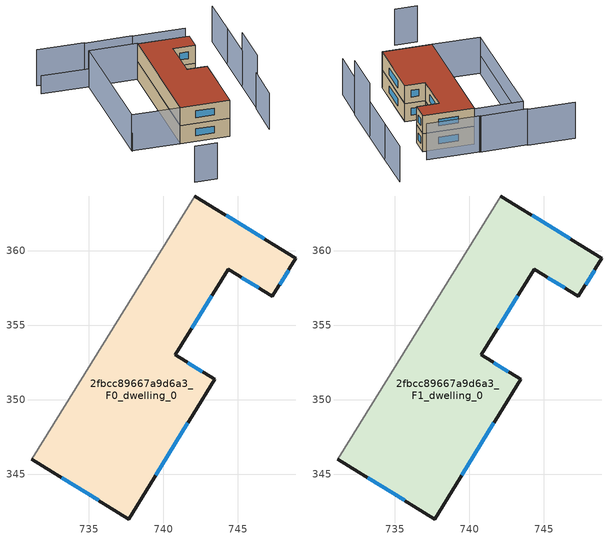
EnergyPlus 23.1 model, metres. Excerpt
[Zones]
2fbcc89667a9d6a3_F0_dwelling_0
 floor ground (EU_floor_Construction): 748.89,359.48 747.32,356.92 744.34,358.75 740.8,352.99 743.45,351.36 737.68,341.98 731.16,346 742.1,363.66 z0
 wall outside (EU_wall_Construction): 731.16,346 737.68,341.98 743.45,351.36 740.8,352.99 744.34,358.75 747.32,356.92 748.89,359.48 742.1,363.66 z0:3
 wall adiabatic (EU_wall_Construction): 742.1,363.66 731.16,346 z0:3
 window (EU_Window_Construction): 739.47,344.9 741.65,348.44 / 733.19,344.74 735.65,343.23 / 746.77,360.78 744.22,362.36 / 747.81,357.72 748.4,358.69 / 745.27,358.18 746.39,357.49 / 741.9,354.79 743.24,356.96 / 742.62,351.87 741.62,352.48 z0.93:2.07
2fbcc89667a9d6a3_F1_dwelling_0
 floor to 2fbcc89667a9d6a3_F0_dwelling_0 (EU_floor_Construction): 748.89,359.48 747.32,356.92 744.34,358.75 740.8,352.99 743.45,351.36 737.68,341.98 731.16,346 742.1,363.66 z3
 wall outside (EU_wall_Construction): 731.16,346 737.68,341.98 743.45,351.36 740.8,352.99 744.34,358.75 747.32,356.92 748.89,359.48 742.1,363.66 z3:6
 wall adiabatic (EU_wall_Construction): 742.1,363.66 731.16,346 z3:6
 window (EU_Window_Construction): 739.47,344.9 741.65,348.44 / 733.19,344.74 735.65,343.23 / 746.77,360.78 744.22,362.36 / 747.81,357.72 748.4,358.69 / 745.27,358.18 746.39,357.49 / 741.9,354.79 743.24,356.96 / 742.62,351.87 741.62,352.48 z3.93:5.07
 roof outside (EU_roof_Construction): 743.45,351.36 740.8,352.99 744.34,358.75 747.32,356.92 748.89,359.48 742.1,363.66 731.16,346 737.68,341.98 z6
shading: 723.48,336.6 726.45,334.75 / 743.1,339 746.59,344.56 / 750.48,350.57 754.33,356.79 / 754.33,356.79 758.19,363.01 / 750.33,361.49 743.29,365.95 / 743.45,365.84 737.24,369.7 / 737.3,369.84 731.07,373.72 / 742.19,363.81 731.15,345.98 / 731.15,345.98 724.82,349.9 / 724.82,349.9 735.86,367.74 / 735.86,367.74 742.19,363.81 z0:6; 746.63,344.35 750.48,350.57 z0:9; 729.6,371.61 735.94,367.64 / 735.94,367.64 724.78,349.85 z0:3
[Building]
EU S2 Campaign: North Axis=0; Terrain=City; Solar Distribution=FullExterior
[Site:Location]
Montreal-Trudeau.Intl.AP: Latitude=45.4667; Longitude=-73.75; Time Zone=-5; Elevation=36
[SizingPeriod:WeatherFileDays]
AnnualSizingPeriod: Begin Month=1; Begin Day of Month=1; End Month=12; End Day of Month=31; Day of Week for Start Day=Monday; Use Weather File Daylight Saving Period=No; Use Weather File Rain and Snow Indicators=No
[MATERIAL]
EU_InternalMass_Material: Roughness=MediumRough; Thickness=0.1; Conductivity=1; Density=1800; Specific Heat=900; Thermal Absorptance=0.9; Solar Absorptance=0.7; Visible Absorptance=0.7
[MATERIAL:NOMASS] Roughness=MediumRough; Thermal Absorptance=0.9; Solar Absorptance=0.7; Visible Absorptance=0.7
Name | Thermal Resistance
EU_wall_NoMass; EU_floor_NoMass | 1.36485
EU_roof_NoMass | 2.55992
[WINDOWMATERIAL:SIMPLEGLAZINGSYSTEM]
EU_Window_SimpleGlazing: UFactor=3.92339; Solar Heat Gain Coefficient=0.8; Visible Transmittance=0.8
[CONSTRUCTION]
EU_wall_Construction: EU_wall_NoMass
EU_roof_Construction: EU_roof_NoMass
EU_floor_Construction: EU_floor_NoMass
EU_Window_Construction: EU_Window_SimpleGlazing
EU_InternalMass_Construction: EU_InternalMass_Material
[ZONE] Type=1; Multiplier=1; Ceiling Height=autocalculate; Floor Area=autocalculate; Part of Total Floor Area=Yes
Name | Volume
2fbcc89667a9d6a3_F0_dwelling_0 | 415.55
2fbcc89667a9d6a3_F1_dwelling_0 | 415.549
[INTERNALMASS] Construction=EU_InternalMass_Construction; Surface Area=138.516
Name | Zone or ZoneList
2fbcc89667a9d6a3_F0_dwelling_0_EU_InternalMass | 2fbcc89667a9d6a3_F0_dwelling_0
2fbcc89667a9d6a3_F1_dwelling_0_EU_InternalMass | 2fbcc89667a9d6a3_F1_dwelling_0
[OTHEREQUIPMENT] Fuel Type=Electricity; Design Level Calculation Method=Watts/Area; Power per Zone Floor Area=1; Fraction Latent=0; Fraction Radiant=0; Fraction Lost=0; Carbon Dioxide Generation Rate=0; EndUse Subcategory=EU_Step8_InternalGains
Name | Zone or ZoneList or Space or SpaceList | Schedule
EU_Step8_InternalGain_2fbcc89667a9d6a3_F0_dwelling_0_f000 | 2fbcc89667a9d6a3_F0_dwelling_0 | EU_Step8_GainSchedule_2fbcc89667a9d6a3_F0_dwelling_0_f000
EU_Step8_InternalGain_2fbcc89667a9d6a3_F1_dwelling_0_f000 | 2fbcc89667a9d6a3_F1_dwelling_0 | EU_Step8_GainSchedule_2fbcc89667a9d6a3_F1_dwelling_0_f000
[ZONEVENTILATION:DESIGNFLOWRATE] Schedule=EU_AlwaysOn; Design Flow Rate Calculation Method=AirChanges/Hour; Air Changes per Hour=0.860309; Ventilation Type=Natural; Fan Pressure Rise=0; Fan Total Efficiency=1; Constant Term Coefficient=1; Temperature Term Coefficient=0; Velocity Term Coefficient=0; Velocity Squared Term Coefficient=0; Minimum Indoor Temperature=-100; Maximum Indoor Temperature=100; Delta Temperature=-100; Minimum Outdoor Temperature=-100; Maximum Outdoor Temperature=100; Maximum Wind Speed=40
Name | Zone or ZoneList or Space or SpaceList
EU_ConstantAir_2fbcc89667a9d6a3_F0_dwelling_0 | 2fbcc89667a9d6a3_F0_dwelling_0
EU_ConstantAir_2fbcc89667a9d6a3_F1_dwelling_0 | 2fbcc89667a9d6a3_F1_dwelling_0
[HVACTEMPLATE:THERMOSTAT] Constant Heating Setpoint=20; Constant Cooling Setpoint=50
EU_HeatOnly_2fbcc89667a9d6a3_F0_dwelling_0; EU_HeatOnly_2fbcc89667a9d6a3_F1_dwelling_0
[HVACTEMPLATE:ZONE:IDEALLOADSAIRSYSTEM] System Availability Schedule=EU_AlwaysOn; Maximum Heating Supply Air Temperature=50; Minimum Cooling Supply Air Temperature=13; Maximum Heating Supply Air Humidity Ratio=0.0156; Minimum Cooling Supply Air Humidity Ratio=0.0077; Heating Limit=NoLimit; Cooling Limit=NoLimit; Heating Availability Schedule=EU_AlwaysOn; Cooling Availability Schedule=EU_CoolingOff; Dehumidification Control Type=ConstantSensibleHeatRatio; Cooling Sensible Heat Ratio=0.7; Dehumidification Setpoint=60; Humidification Control Type=None; Humidification Setpoint=30; Outdoor Air Method=None; Outdoor Air Flow Rate per Person=0.00944; Outdoor Air Flow Rate per Zone Floor Area=0; Outdoor Air Flow Rate per Zone=0; Demand Controlled Ventilation Type=None; Outdoor Air Economizer Type=NoEconomizer; Heat Recovery Type=None; Sensible Heat Recovery Effectiveness=0.7; Latent Heat Recovery Effectiveness=0.65
Name | Template Thermostat
2fbcc89667a9d6a3_F0_dwelling_0 | EU_HeatOnly_2fbcc89667a9d6a3_F0_dwelling_0
2fbcc89667a9d6a3_F1_dwelling_0 | EU_HeatOnly_2fbcc89667a9d6a3_F1_dwelling_0
[SIZING:ZONE] Zone Cooling Design Supply Air Temperature Input Method=SupplyAirTemperature; Zone Cooling Design Supply Air Temperature=13; Zone Heating Design Supply Air Temperature Input Method=SupplyAirTemperature; Zone Heating Design Supply Air Temperature=50; Zone Cooling Design Supply Air Humidity Ratio=0.008; Zone Heating Design Supply Air Humidity Ratio=0.008; Cooling Design Air Flow Method=DesignDay; Cooling Design Air Flow Rate=0; Cooling Minimum Air Flow per Zone Floor Area=0.000762; Cooling Minimum Air Flow=0; Cooling Minimum Air Flow Fraction=0.2; Heating Design Air Flow Method=DesignDay; Heating Design Air Flow Rate=0; Heating Maximum Air Flow per Zone Floor Area=0.002032; Heating Maximum Air Flow=0.141576; Heating Maximum Air Flow Fraction=0.3; Account for Dedicated Outdoor Air System=No; Dedicated Outdoor Air System Control Strategy=NeutralSupplyAir; Dedicated Outdoor Air Low Setpoint Temperature for Design=autosize; Dedicated Outdoor Air High Setpoint Temperature for Design=autosize; Zone Load Sizing Method=Sensible Load Only No Latent Load; Zone Latent Cooling Design Supply Air Humidity Ratio Input Method=HumidityRatioDifference; Zone Cooling Design Supply Air Humidity Ratio Difference=0.005; Zone Latent Heating Design Supply Air Humidity Ratio Input Method=HumidityRatioDifference; Zone Humidification Design Supply Air Humidity Ratio Difference=0.005
2fbcc89667a9d6a3_F0_dwelling_0; 2fbcc89667a9d6a3_F1_dwelling_0
[SCHEDULE:CONSTANT]
Name | Hourly Value
EU_AlwaysOn | 1
EU_CoolingOff | 0
[SCHEDULE:FILE] Column Number=1; Rows to Skip at Top=0; Number of Hours of Data=8760; Column Separator=Comma; Interpolate to Timestep=No; Minutes per Item=60; Adjust Schedule for Daylight Savings=Yes
Name | File
EU_Step8_GainSchedule_2fbcc89667a9d6a3_F0_dwelling_0_f000 | ../../schedules/2fbcc89667a9d6a3/2fbcc89667a9d6a3_F0_dwelling_0_f000_gain.csv
EU_Step8_GainSchedule_2fbcc89667a9d6a3_F1_dwelling_0_f000 | ../../schedules/2fbcc89667a9d6a3/2fbcc89667a9d6a3_F1_dwelling_0_f000_gain.csv
